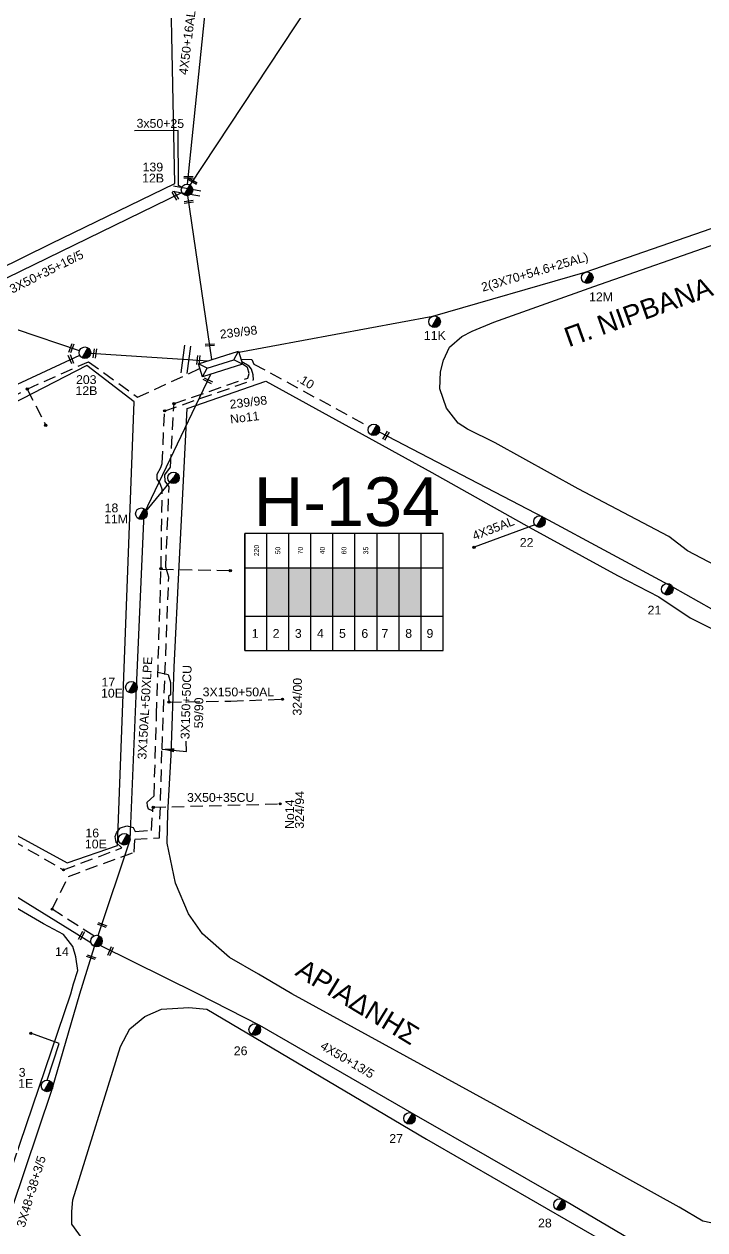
# Model space of a CAD drawing. Header units: millimetres. Extents: x 31 to 3826, y 22 to 1041.
# Drawn here: x 1641.4 to 1780.5, y 215.9 to 462.3 of the extents above; entities that cross this region are included whole.
import ezdxf
from ezdxf.enums import TextEntityAlignment as Align

# ---------------------------------------------------------------- set-up
doc = ezdxf.new("R2010")
doc.units = ezdxf.units.MM
doc.linetypes.add('DASHED', pattern=[19.05, 12.7, -6.35])
for name, color, linetype in [('Άγνωστα', 7, 'Continuous'), ('Ασφαλειοκιβώτια Χ.Τ 9 αναχωρήσεων', 7, 'Continuous'), ('Γυμνά εναέρια ΧΤ (3Φ)   3x50+35CU', 7, 'Continuous'), ('Γυμνά εναέρια ΧΤ (3Φ)   4x35AL', 7, 'Continuous'), ('Γυμνά εναέρια ΧΤ και ΦΟΠ (3Φ)   3x50+35+16CU', 7, 'Continuous'), ('Γυμνά εναέρια ΧΤ και ΦΟΠ (3Φ)   4x50+16AL', 7, 'Continuous'), ('Επιγραφές - Σχήματα', 7, 'Continuous'), ('Καλώδια ΧΤ   3x150+50AL', 7, 'DASHED'), ('Καλώδια ΧΤ   3x150+50CU', 7, 'DASHED'), ('Καλώδια ΧΤ   3x150AL+50XLPE', 7, 'DASHED'), ('Μηχανική τομή', 7, 'Continuous'), ('Στύλος ΦΜ', 7, 'Continuous'), ('Στύλος ΦΜ @ 1', 7, 'Continuous'), ('Συνδέσεις', 7, 'Continuous'), ('Συνεστραμμένα ΧΤ   3x70+54.6+25 AL', 7, 'SYN_LINE'), ('Τομή', 7, 'Continuous'), ('Υποσταθμός πόλεως', 7, 'Continuous'), ('Υπόβαθρο ΔΕΗ', 7, 'Continuous'), ('Υπόγεια Καλώδια Δικτύου ΧΤ   .10', 7, 'DASHED'), ('Υπόγεια Καλώδια Δικτύου ΧΤ   .15', 7, 'DASHED')]:
    doc.layers.add(name, color=color, linetype=linetype)
doc.styles.get("Standard").update_dxf_attribs({"font": 'arial.ttf'})
doc.linetypes.add('SYN_LINE', pattern='A,0.5,-0.0001,["/\\/\\/\\/",Standard,S=0.1,R=0,X=0,Y=-0.05],-0.25', length=0.7501)
doc.dimstyles.new('ISO-25', dxfattribs={"dimtxt": 2.5, "dimasz": 2.5, "dimexe": 1.25, "dimexo": 0.625, "dimtad": 1, "dimtxsty": 'Standard', "dimcen": 2.5, "dimadec": 0, "dimazin": 0, "dimtfac": 1, "dimtmove": 0, "dimatfit": 3, "dimfxl": 1, "dimarcsym": 0})

# ---------------------------------------------------------------- blocks, each defined once
blk = doc.blocks.new('ΥΠΑΡΧΩΝ ΤΣΙΜΕΝΤΕΝΙΟΣ ΣΤΥΛΟΣ')
at = {"layer": 'Στύλος ΦΜ'}
blk.add_hatch(color=7, dxfattribs=at).paths.add_polyline_path([(-1.29, -2.28, 0.574793), (2.62, 0, 0.268822), (1.3, 2.27)])
at = {"layer": 'Στύλος ΦΜ', "color": 7}
blk.add_line((-1.29, -2.28), (1.3, 2.27), dxfattribs=at)
blk.add_circle((0, 0), 2.62, dxfattribs=at)
at = {"layer": 'Στύλος ΦΜ', "flags": 4}
for tag, p in [('ΑΡΙΘΜΟΣ', (-4.68, 8.05)), ('ΤΥΠΟΣ', (-4.91, 3.03))]:
    blk.add_attdef(tag, p, '', height=4, dxfattribs=at)
blk = doc.blocks.new('_ΣΥΝΔΕΣΗ')
at = {"layer": 'Συνδέσεις', "linetype": 'SYN_LINE', "ltscale": 40}
blk.add_hatch(color=256, dxfattribs=at).paths.add_polyline_path([(0.5, -0.01, 1), (-0.5, -0.01, 1)])
at = {"layer": 'Συνδέσεις'}
blk.add_circle((0, -0.01), 0.5, dxfattribs=at)
blk = doc.blocks.new('ΑΣΦΑΛΕΙΟΚΙΒΩΤΙΟ ΥΠΟΣΤΑΘΜΟΥ 9 ΑΝΑΧΩΡΗΣΕΩΝ')
at = {"layer": 'Ασφαλειοκιβώτια Χ.Τ 9 αναχωρήσεων', "ltscale": 40}
for p, q in [((-23.8, 40.36), (24.02, 40.36)), ((-9.72, 40.36), (-9.72, -40.64)), ((9.94, 40.36), (9.94, -40.64)), ((-23.8, 31.36), (24.02, 31.36)), ((-23.8, 22.36), (24.02, 22.36)), ((-23.8, 13.36), (24.02, 13.36)), ((-23.8, 4.36), (24.02, 4.36)), ((-23.8, -4.64), (24.02, -4.64)), ((-23.8, -13.64), (24.02, -13.64)), ((-23.8, -22.64), (24.02, -22.64)), ((-23.8, -31.64), (24.02, -31.64))]:
    blk.add_line(p, q, dxfattribs=at)
at = {"layer": 'Ασφαλειοκιβώτια Χ.Τ 9 αναχωρήσεων'}
blk.add_lwpolyline([(-23.8, -40.64), (24.02, -40.64), (24.02, 40.36), (-23.8, 40.36)], close=True, dxfattribs=at)
for s, p in [('1', (-18.61, 37.57)), ('2', (-18.61, 29)), ('3', (-18.61, 19.93)), ('4', (-18.61, 10.91)), ('5', (-18.61, 1.89)), ('6', (-18.61, -7.24)), ('7', (-18.61, -15.48)), ('8', (-18.61, -25.17)), ('9', (-18.61, -33.86))]:
    blk.add_text(s, height=3.6, rotation=270, dxfattribs=at).set_placement(p)
at = {"layer": 'Ασφαλειοκιβώτια Χ.Τ 9 αναχωρήσεων', "ltscale": 40}
for tag, height, p in [('ΟΝΟΜΑ', 5, (-0.16, 44.31)), ('ΚΕΙΜΕΝΟ 1', 2, (17.06, 35.59)), ('ΚΕΙΜΕΝΟ 2', 2, (17.06, 26.88)), ('ΚΕΙΜΕΝΟ 3', 2, (17.06, 17.69)), ('ΚΕΙΜΕΝΟ 4', 2, (17.06, 8.71)), ('ΚΕΙΜΕΝΟ 5', 2, (17.06, -0.13)), ('ΚΕΙΜΕΝΟ 6', 2, (17.06, -9.05)), ('ΚΕΙΜΕΝΟ 7', 2, (17.06, -18.13)), ('ΚΕΙΜΕΝΟ 8', 2, (17.06, -26.85)), ('ΚΕΙΜΕΝΟ 9', 2, (17.06, -35.99)), ('ΣΧ', 2, (-0.1, -42.64))]:
    blk.add_attdef(tag, text='', height=height, dxfattribs=at).set_placement(p, align=Align.MIDDLE_CENTER)
blk = doc.blocks.new('ΤΟΜΗ')
at = {"layer": 'Τομή', "ltscale": 40}
for p, q in [((-5.68, 0), (5.68, 0)), ((5.68, -2.33), (-5.68, -2.33))]:
    blk.add_line(p, q, dxfattribs=at)
blk = doc.blocks.new('ΜΗΧΑΝΙΚΗ ΤΟΜΗ')
at = {"layer": 'Μηχανική τομή', "ltscale": 40}
for p, q in [((-1.89, 0.78), (1.89, 0.78)), ((1.89, 0), (-1.89, 0))]:
    blk.add_line(p, q, dxfattribs=at)
blk = doc.blocks.new('ΥΠΟΣΤΑΘΜΟΣ ΠΟΛΕΩΣ')
at = {"layer": 'Υποσταθμός πόλεως', "linetype": 'Continuous', "ltscale": 40}
blk.add_lwpolyline([(-8.57, 2.82), (8.57, 2.82), (8.57, -2.82), (-8.57, -2.82)], close=True, dxfattribs=at)
for points in [[(-5.75, 0), (-8.57, 2.82)], [(5.75, 0), (8.57, 2.82)], [(-8.57, -2.82), (-5.75, 0)], [(-5.75, 0), (5.75, 0)], [(8.57, -2.82), (5.75, 0)]]:
    blk.add_lwpolyline(points, dxfattribs=at)
at = {"layer": 'Υποσταθμός πόλεως', "linetype": 'SYN_LINE', "ltscale": 40, "flags": 1}
for tag, p in [('ΜΕΤΑΣΧΗΜΑΤΙΣΜΟΣ', (10.6, 2.39)), ('ΙΣΧΥΣ', (10.58, -0.41)), ('ΑΡΙΘΜΟΣ', (10.7, -3.13))]:
    blk.add_attdef(tag, p, '', height=1.8, dxfattribs=at)

msp = doc.modelspace()

# ---------------------------------------------------------------- hatches: boundary and pattern name
at = {"layer": 'Ασφαλειοκιβώτια Χ.Τ 9 αναχωρήσεων'}
for color, points in [(173, [(1695.52, 351.14), (1691.02, 351.14), (1691.02, 341.32), (1695.52, 341.32)]), (30, [(1700.02, 351.14), (1695.52, 351.14), (1695.52, 341.32), (1700.02, 341.32)]), (85, [(1704.52, 351.14), (1700.02, 351.14), (1700.02, 341.32), (1704.52, 341.32)]), (2, [(1709.02, 351.14), (1704.52, 351.14), (1704.52, 341.32), (1709.02, 341.32)]), (1, [(1713.52, 351.14), (1709.02, 351.14), (1709.02, 341.32), (1713.52, 341.32)]), (27, [(1718.03, 351.14), (1713.53, 351.14), (1713.53, 341.31), (1718.03, 341.31)]), (133, [(1722.52, 351.14), (1718.02, 351.14), (1718.02, 341.32), (1722.52, 341.32)])]:
    msp.add_hatch(color=color, dxfattribs=at).paths.add_polyline_path(points)

# ---------------------------------------------------------------- linework, layer by layer
at = {"layer": 'Άγνωστα', "color": 85}
msp.add_lwpolyline([(1673.65, 428.94), (1672.99, 429.28), (1672.9, 440.55), (1663.97, 440.46)], dxfattribs=at)
at = {"layer": 'Άγνωστα', "color": 27}
msp.add_lwpolyline([(1713.96, 378.93), (1747.58, 361.47), (1773.92, 347.29), (1803.09, 330.79), (1830.95, 315.74), (1876.27, 288.44)], dxfattribs=at)
at = {"layer": 'Άγνωστα', "color": 133, "linetype": 'DASHED', "ltscale": 0.2}
msp.add_lwpolyline([(1669.39, 350.9), (1683.54, 350.61)], dxfattribs=at)
at = {"layer": 'Άγνωστα', "color": 1, "linetype": 'SYN_LINE', "ltscale": 20}
msp.add_lwpolyline([(1636.41, 286.11), (1655.06, 274.63)], dxfattribs=at)
at = {"layer": 'Άγνωστα', "color": 30}
for points in [[(1633.46, 204.09), (1647.1, 244.43), (1652.79, 264.12), (1655.81, 273.79)], [(1779.79, 205.34), (1752.05, 221.71), (1721.11, 239.45), (1689.55, 257.61), (1676.9, 264.12), (1656.94, 273.99)]]:
    msp.add_lwpolyline(points, dxfattribs=at)
at = {"layer": 'Άγνωστα'}
msp.add_lwpolyline([(1646.16, 246.46), (1648.56, 253.93), (1642.78, 256.04)], dxfattribs=at)
at = {"layer": 'Γυμνά εναέρια ΧΤ (3Φ)   3x50+35CU', "color": 133, "linetype": 'DASHED', "ltscale": 0.2}
msp.add_lwpolyline([(1667.7, 301.52), (1667.8, 302.24), (1693.73, 302.95)], dxfattribs=at)
at = {"layer": 'Γυμνά εναέρια ΧΤ (3Φ)   4x35AL', "color": 27, "linetype": 'SYN_LINE', "ltscale": 10}
msp.add_lwpolyline([(1745.73, 359.97), (1733.35, 355.37)], dxfattribs=at)
at = {"layer": 'Γυμνά εναέρια ΧΤ και ΦΟΠ (3Φ)   3x50+35+16CU', "color": 85, "ltscale": 20}
msp.add_lwpolyline([(1626.89, 405.15), (1673.64, 427.89)], dxfattribs=at)
at = {"layer": 'Γυμνά εναέρια ΧΤ και ΦΟΠ (3Φ)   4x50+16AL', "color": 1, "ltscale": 20}
for points in [[(1675.35, 429.38), (1699.5, 465.97), (1716.79, 482.98)], [(1674.82, 429.57), (1679.41, 474.58)]]:
    msp.add_lwpolyline(points, dxfattribs=at)
at = {"layer": 'Γυμνά εναέρια ΧΤ και ΦΟΠ (3Φ)   4x50+16AL', "color": 85}
for points in [[(1679.76, 393.74), (1674.87, 427.24)], [(1652.72, 395.51), (1626.94, 404.26)], [(1543.5, 364.57), (1570.27, 360.58), (1583.6, 359.3), (1615.41, 377.23), (1652.77, 394.63)], [(1655.01, 395.05), (1679.03, 393.5)]]:
    msp.add_lwpolyline(points, dxfattribs=at)
at = {"layer": 'Καλώδια ΧΤ   3x150+50AL', "color": 133, "ltscale": 0.2}
msp.add_lwpolyline([(1668.75, 329.83), (1670.87, 329.34), (1671.33, 327.74), (1671.33, 325.21), (1670.89, 324.87), (1671, 323.73), (1683.67, 323.93), (1694.2, 324.32)], dxfattribs=at)
at = {"layer": 'Καλώδια ΧΤ   3x150+50CU', "color": 2, "ltscale": 0.2}
for points in [[(1527.87, 331.88), (1536.52, 336.3), (1543.47, 338.47), (1546.84, 338.19), (1568.76, 349.72), (1570.27, 350.66), (1582.32, 357.3), (1584.5, 356.99), (1585.53, 357.46), (1586.21, 357.95), (1586.74, 359.97), (1590.87, 362.39), (1607.51, 371.48), (1609, 370.85), (1624.86, 378.98), (1642.06, 387.7), (1654.57, 393.3), (1664.6, 386.02), (1677.34, 391.9)], [(1642.06, 387.7), (1645.84, 380.29)]]:
    msp.add_lwpolyline(points, dxfattribs=at)
at = {"layer": 'Καλώδια ΧΤ   3x150+50CU', "color": 1, "ltscale": 0.2}
msp.add_lwpolyline([(1655.63, 275.93), (1647.14, 281.41), (1650.47, 288.11), (1663.88, 293.05), (1664.04, 295.74), (1669.07, 295.99), (1669.59, 314.14), (1670.97, 349.24), (1670.34, 351.31), (1671.05, 367.74), (1670.22, 368.91), (1670.18, 370.14), (1671.33, 371.77), (1672.05, 384.72), (1687.12, 389.96), (1687.4, 390.87), (1687.04, 392.1), (1686.03, 392.81)], dxfattribs=at)
at = {"layer": 'Καλώδια ΧΤ   3x150AL+50XLPE', "color": 30, "linetype": 'Continuous', "ltscale": 0.2}
for points in [[(1656.55, 276.03), (1663.08, 295.56), (1664.36, 326.66), (1665.95, 362.3), (1679.59, 390.74)], [(1665.95, 362.3), (1671.95, 369.55)]]:
    msp.add_lwpolyline(points, dxfattribs=at)
at = {"layer": 'Συνεστραμμένα ΧΤ   3x70+54.6+25 AL', "color": 173, "ltscale": 20}
for p, q in [((1756.07, 411.57), (1783.59, 421.12)), ((1724.92, 402.58), (1756.07, 411.57)), ((1685.27, 395.24), (1724.92, 402.58)), ((1683.37, 394.89), (1683.42, 394.9))]:
    msp.add_line(p, q, dxfattribs=at)
at = {"layer": 'Υπόβαθρο ΔΕΗ'}
for points in [[(1670.35, 528.25), (1668.88, 614.42), (1663.13, 615.05), (1656.29, 606.16), (1640.78, 590.05), (1629.88, 580.96), (1612.78, 568.44), (1618.8, 528.25), (1635.68, 411.94), (1646.94, 417.45), (1672.21, 429.69), (1670.95, 493.55), (1670.35, 528.25)], [(1792.68, 346.39), (1776.95, 354.61), (1773.13, 357.54), (1754.63, 367.33), (1737.68, 376.69), (1732.02, 379.52), (1730.13, 380.71), (1727.69, 383.8), (1726.35, 387.77), (1726.49, 391.21), (1727.13, 393.6), (1728.36, 396.28), (1730.85, 398.41), (1732.96, 399.53), (1737.41, 401.37), (1757.82, 408.65), (1784.3, 417.9)], [(1696.1, 264.12), (1689.32, 268.12), (1683.4, 271.53), (1677.85, 276.38), (1675.02, 280.46), (1672.36, 286.75), (1670.65, 294.93), (1670.76, 301.11), (1671.45, 312.87), (1672.09, 330.87), (1673.11, 351.6), (1674.7, 383.74), (1690.78, 389.3), (1724.69, 370.65), (1744.62, 359.46), (1762.62, 349.61), (1771.09, 345.24), (1777.5, 340.92), (1789.85, 334.75)], [(1635.31, 218.13), (1650.98, 264.12), (1651.48, 266.12), (1652.36, 268.91), (1651.96, 271.64), (1651.4, 273.76), (1649.46, 276.26), (1645.36, 278.39), (1626.85, 289.16)], [(1785.64, 216.51), (1780.1, 217.65), (1775.28, 220.48), (1738.11, 241.06), (1696.1, 264.12)], [(1766.56, 200.5), (1671.93, 210.28), (1660, 211.43), (1657.25, 212.17), (1653.5, 213.8), (1651.19, 217.05), (1651.19, 219.61), (1651.37, 221.99), (1661.14, 253.32), (1663.02, 256.94), (1666.11, 259.47), (1669.52, 260.97), (1675.06, 261.29), (1678.78, 260.97), (1723.6, 234.4), (1769, 208.23), (1771.01, 206.98), (1771.82, 204.91), (1771.82, 202.66), (1770.51, 201.28), (1769.32, 200.41), (1766.56, 200.41)]]:
    msp.add_lwpolyline(points, dxfattribs=at)
msp.add_lwpolyline([(1570.27, 349.23), (1569.23, 348.52), (1567.18, 336.32), (1570.27, 334.57), (1650.21, 290.86), (1660.51, 294.4), (1663.92, 385.12), (1654.25, 392.55)], close=True, dxfattribs=at)
at = {"layer": 'Υπόγεια Καλώδια Δικτύου ΧΤ   .10', "color": 27, "ltscale": 0.2}
msp.add_lwpolyline([(1685.71, 393.82), (1687.97, 393.73), (1688.37, 392.82), (1711.89, 380.03)], dxfattribs=at)
at = {"layer": 'Υπόγεια Καλώδια Δικτύου ΧΤ   .15', "color": 133, "ltscale": 0.2}
msp.add_lwpolyline([(1625.7, 303.13), (1649.46, 289.45), (1661.4, 293.95), (1660.21, 295.03), (1660.02, 296.24), (1660.33, 297.16), (1661.13, 298), (1662.4, 298.43), (1663.71, 298.09), (1664.12, 297.28), (1667.44, 297.52), (1667.7, 301.52), (1666.82, 301.83), (1666.61, 302.49), (1666.55, 303.28), (1667.24, 303.86), (1667.97, 304.59), (1668.49, 321.19), (1669.4, 351.02), (1669.64, 367.27), (1669.13, 368.55), (1668.57, 369.31), (1668.57, 370.33), (1669.38, 371.65), (1669.6, 372.5), (1670.15, 383.26), (1688.31, 389.57), (1688.2, 390.62), (1687.85, 391.75), (1687.4, 392.36), (1685.88, 393.29)], dxfattribs=at)

# ---------------------------------------------------------------- block references
at = {"layer": 'Ασφαλειοκιβώτια Χ.Τ 9 αναχωρήσεων'}
ref = msp.add_blockref('ΑΣΦΑΛΕΙΟΚΙΒΩΤΙΟ ΥΠΟΣΤΑΘΜΟΥ 9 ΑΝΑΧΩΡΗΣΕΩΝ', (1706.7, 346.17), dxfattribs=dict(at, xscale=0.5, yscale=0.5, zscale=0.5, rotation=90))
ref.add_attrib('ΚΕΙΜΕΝΟ 2', '50', dxfattribs={"ltscale": 40, "height": 1, "rotation": 90}).set_placement((1693.26, 354.71), align=Align.MIDDLE_CENTER)
ref.add_attrib('ΚΕΙΜΕΝΟ 1', '220', dxfattribs={"ltscale": 40, "height": 1, "rotation": 90}).set_placement((1688.91, 354.71), align=Align.MIDDLE_CENTER)
ref.add_attrib('ΚΕΙΜΕΝΟ 3', '70', dxfattribs={"ltscale": 40, "height": 1, "rotation": 90}).set_placement((1697.86, 354.71), align=Align.MIDDLE_CENTER)
ref.add_attrib('ΚΕΙΜΕΝΟ 4', '40', dxfattribs={"ltscale": 40, "height": 1, "rotation": 90}).set_placement((1702.35, 354.71), align=Align.MIDDLE_CENTER)
ref.add_attrib('ΚΕΙΜΕΝΟ 5', '60', dxfattribs={"ltscale": 40, "height": 1, "rotation": 90}).set_placement((1706.77, 354.71), align=Align.MIDDLE_CENTER)
ref.add_attrib('ΚΕΙΜΕΝΟ 6', '35', dxfattribs={"ltscale": 40, "height": 1, "rotation": 90}).set_placement((1711.23, 354.71), align=Align.MIDDLE_CENTER)
at = {"layer": 'Μηχανική τομή'}
for p, xscale, yscale, zscale, rotation in [((1674.98, 431.16), 0.4999999999998442, 0.4999999999998442, 0.4999999999998442, 179.7898807591451), ((1675.99, 430.35), 0.4999999999998263, 0.4999999999998263, 0.4999999999998263, 149.8614058372019), ((1672.49, 427.33), 0.5000000000000663, 0.5000000000000663, 0.5000000000000663, 118.8489632960648), ((1675.03, 426.17), 0.4999999999998484, 0.4999999999998484, 0.4999999999998484, 187.6739450310529), ((1650.88, 396.13), 0.4999999999998265, 0.4999999999998265, 0.4999999999998265, 247.7230473379876), ((1679.36, 396.93), 0.499999999999849, 0.499999999999849, 0.499999999999849, 182.4583964121117), ((1650.8, 393.71), 0.4999999999997969, 0.4999999999997969, 0.4999999999997969, 292.2165153584927), ((1655.67, 395.01), 0.4999999999998286, 0.4999999999998286, 0.4999999999998286, 262.7343073936376), ((1676.82, 393.64), 0.4999999999999015, 0.4999999999999015, 0.4999999999999015, 263.7662707699416), ((1679.04, 389.58), 0.4999999999999335, 0.4999999999999335, 0.4999999999999335, 152.962448248862), ((1715.18, 378.3), 0.4999999999998166, 0.4999999999998166, 0.4999999999998166, 239.9764060827773), ((1657.4, 278.35), 0.4999999999998205, 0.4999999999998205, 0.4999999999998205, 159.7007329644455), ((1652.97, 276.1), 0.4999999999998497, 0.4999999999998497, 0.4999999999998497, 242.103470305092), ((1658.88, 272.89), 0.4999999999998564, 0.4999999999998564, 0.4999999999998564, 246.7869490532483), ((1655.19, 271.79), 0.4999999999999122, 0.4999999999999122, 0.4999999999999122, 160.2558310995941)]:
    msp.add_blockref('ΜΗΧΑΝΙΚΗ ΤΟΜΗ', p, dxfattribs=dict(at, xscale=xscale, yscale=yscale, zscale=zscale, rotation=rotation))
at = {"layer": 'Στύλος ΦΜ @ 1', "ltscale": 40}
ref = msp.add_blockref('ΥΠΑΡΧΩΝ ΤΣΙΜΕΝΤΕΝΙΟΣ ΣΤΥΛΟΣ', (1674.7, 428.4), dxfattribs=dict(at, xscale=0.4499999999998181, yscale=0.4499999999998181, zscale=0.4499999999998181))
ref.add_attrib('ΤΥΠΟΣ', '12B', (1665.53, 429.92), dxfattribs={"layer": 'Στύλος ΦΜ', "height": 1.8, "flags": 4})
ref.add_attrib('ΑΡΙΘΜΟΣ', '139', (1665.63, 432.18), dxfattribs={"layer": 'Στύλος ΦΜ', "height": 1.8, "flags": 4})
ref = msp.add_blockref('ΥΠΑΡΧΩΝ ΤΣΙΜΕΝΤΕΝΙΟΣ ΣΤΥΛΟΣ', (1756.48, 410.47), dxfattribs=dict(at, xscale=0.4499999999998181, yscale=0.4499999999998181, zscale=0.4499999999998181))
ref.add_attrib('ΤΥΠΟΣ', '12M', (1756.84, 405.65), dxfattribs={"layer": 'Στύλος ΦΜ', "height": 1.8, "flags": 4})
ref = msp.add_blockref('ΥΠΑΡΧΩΝ ΤΣΙΜΕΝΤΕΝΙΟΣ ΣΤΥΛΟΣ', (1725.28, 401.46), dxfattribs=dict(at, xscale=0.4499999999998181, yscale=0.4499999999998181, zscale=0.4499999999998181))
ref.add_attrib('ΤΥΠΟΣ', '11K', (1723.08, 397.76), dxfattribs={"layer": 'Στύλος ΦΜ', "height": 1.8, "flags": 4})
ref = msp.add_blockref('ΥΠΑΡΧΩΝ ΤΣΙΜΕΝΤΕΝΙΟΣ ΣΤΥΛΟΣ', (1653.84, 395.13), dxfattribs=dict(at, xscale=0.4499999999998181, yscale=0.4499999999998181, zscale=0.4499999999998181))
ref.add_attrib('ΤΥΠΟΣ', '12B', (1651.91, 386.47), dxfattribs={"layer": 'Στύλος ΦΜ', "height": 1.8, "flags": 4})
ref.add_attrib('ΑΡΙΘΜΟΣ', '203', (1652.02, 388.73), dxfattribs={"layer": 'Στύλος ΦΜ', "height": 1.8, "flags": 4})
at = {"layer": 'Στύλος ΦΜ @ 1', "ltscale": 40, "xscale": 0.4499999999998181, "yscale": 0.4499999999998181, "zscale": 0.4499999999998181}
for p in [(1712.87, 379.37), (1671.95, 369.55)]:
    msp.add_blockref('ΥΠΑΡΧΩΝ ΤΣΙΜΕΝΤΕΝΙΟΣ ΣΤΥΛΟΣ', p, dxfattribs=at)
at = {"layer": 'Στύλος ΦΜ @ 1', "ltscale": 40}
ref = msp.add_blockref('ΥΠΑΡΧΩΝ ΤΣΙΜΕΝΤΕΝΙΟΣ ΣΤΥΛΟΣ', (1665.38, 362.23), dxfattribs=dict(at, xscale=0.4499999999998181, yscale=0.4499999999998181, zscale=0.4499999999998181))
ref.add_attrib('ΤΥΠΟΣ', '11M', (1657.76, 360.25), dxfattribs={"layer": 'Στύλος ΦΜ', "height": 1.8, "flags": 4})
ref.add_attrib('ΑΡΙΘΜΟΣ', '18', (1657.87, 362.51), dxfattribs={"layer": 'Στύλος ΦΜ', "height": 1.8, "flags": 4})
ref = msp.add_blockref('ΥΠΑΡΧΩΝ ΤΣΙΜΕΝΤΕΝΙΟΣ ΣΤΥΛΟΣ', (1746.71, 360.62), dxfattribs=dict(at, xscale=0.4499999999998181, yscale=0.4499999999998181, zscale=0.4499999999998181))
ref.add_attrib('ΑΡΙΘΜΟΣ', '22', (1742.69, 355.46), dxfattribs={"layer": 'Στύλος ΦΜ', "height": 1.8, "flags": 4})
ref = msp.add_blockref('ΥΠΑΡΧΩΝ ΤΣΙΜΕΝΤΕΝΙΟΣ ΣΤΥΛΟΣ', (1772.82, 346.79), dxfattribs=dict(at, xscale=0.4499999999998181, yscale=0.4499999999998181, zscale=0.4499999999998181))
ref.add_attrib('ΑΡΙΘΜΟΣ', '21', (1768.8, 341.63), dxfattribs={"layer": 'Στύλος ΦΜ', "height": 1.8, "flags": 4})
ref = msp.add_blockref('ΥΠΑΡΧΩΝ ΤΣΙΜΕΝΤΕΝΙΟΣ ΣΤΥΛΟΣ', (1663.33, 326.76), dxfattribs=dict(at, xscale=0.4499999999998181, yscale=0.4499999999998181, zscale=0.4499999999998181))
ref.add_attrib('ΤΥΠΟΣ', '10E', (1657.13, 324.66), dxfattribs={"layer": 'Στύλος ΦΜ', "height": 1.8, "flags": 4})
ref.add_attrib('ΑΡΙΘΜΟΣ', '17', (1657.24, 326.92), dxfattribs={"layer": 'Στύλος ΦΜ', "height": 1.8, "flags": 4})
ref = msp.add_blockref('ΥΠΑΡΧΩΝ ΤΣΙΜΕΝΤΕΝΙΟΣ ΣΤΥΛΟΣ', (1661.88, 295.7), dxfattribs=dict(at, xscale=0.4499999999998181, yscale=0.4499999999998181, zscale=0.4499999999998181))
ref.add_attrib('ΤΥΠΟΣ', '10E', (1653.84, 293.82), dxfattribs={"layer": 'Στύλος ΦΜ', "height": 1.8, "flags": 4})
ref.add_attrib('ΑΡΙΘΜΟΣ', '16', (1653.94, 296.08), dxfattribs={"layer": 'Στύλος ΦΜ', "height": 1.8, "flags": 4})
ref = msp.add_blockref('ΥΠΑΡΧΩΝ ΤΣΙΜΕΝΤΕΝΙΟΣ ΣΤΥΛΟΣ', (1656.2, 274.9), dxfattribs=dict(at, xscale=0.4499999999998181, yscale=0.4499999999998181, zscale=0.4499999999998181))
ref.add_attrib('ΑΡΙΘΜΟΣ', '14', (1647.74, 271.82), dxfattribs={"layer": 'Στύλος ΦΜ', "height": 1.8, "flags": 4})
ref = msp.add_blockref('ΥΠΑΡΧΩΝ ΤΣΙΜΕΝΤΕΝΙΟΣ ΣΤΥΛΟΣ', (1688.54, 256.8), dxfattribs=dict(at, xscale=0.4499999999998181, yscale=0.4499999999998181, zscale=0.4499999999998181))
ref.add_attrib('ΤΥΠΟΣ', '26', (1684.26, 251.57), dxfattribs={"layer": 'Στύλος ΦΜ', "height": 1.8, "flags": 4})
ref = msp.add_blockref('ΥΠΑΡΧΩΝ ΤΣΙΜΕΝΤΕΝΙΟΣ ΣΤΥΛΟΣ', (1646.1, 245.29), dxfattribs=dict(at, xscale=0.4499999999998181, yscale=0.4499999999998181, zscale=0.4499999999998181))
ref.add_attrib('ΤΥΠΟΣ', '11E', (1638.82, 244.9), dxfattribs={"layer": 'Στύλος ΦΜ', "height": 1.8, "flags": 4})
ref.add_attrib('ΑΡΙΘΜΟΣ', '13', (1638.92, 247.16), dxfattribs={"layer": 'Στύλος ΦΜ', "height": 1.8, "flags": 4})
ref = msp.add_blockref('ΥΠΑΡΧΩΝ ΤΣΙΜΕΝΤΕΝΙΟΣ ΣΤΥΛΟΣ', (1720.15, 238.65), dxfattribs=dict(at, xscale=0.4499999999998181, yscale=0.4499999999998181, zscale=0.4499999999998181))
ref.add_attrib('ΤΥΠΟΣ', '27', (1716.02, 233.63), dxfattribs={"layer": 'Στύλος ΦΜ', "height": 1.8, "flags": 4})
ref = msp.add_blockref('ΥΠΑΡΧΩΝ ΤΣΙΜΕΝΤΕΝΙΟΣ ΣΤΥΛΟΣ', (1750.8, 221.03), dxfattribs=dict(at, xscale=0.4499999999998181, yscale=0.4499999999998181, zscale=0.4499999999998181))
ref.add_attrib('ΤΥΠΟΣ', '28', (1746.42, 216.37), dxfattribs={"layer": 'Στύλος ΦΜ', "height": 1.8, "flags": 4})
at = {"layer": 'Συνδέσεις', "xscale": 0.4499999999998181, "yscale": 0.4499999999998181, "zscale": 0.4499999999998181}
for p in [(1642.06, 387.7), (1672.05, 384.72), (1670.15, 383.26), (1645.84, 380.29), (1733.35, 355.37), (1669.4, 351.02), (1683.54, 350.61), (1671, 323.73), (1694.2, 324.32), (1693.73, 302.95), (1667.81, 302.24), (1649.46, 289.45), (1647.14, 281.41), (1642.78, 256.04)]:
    msp.add_blockref('_ΣΥΝΔΕΣΗ', p, dxfattribs=at)
at = {"layer": 'Τομή'}
for p, xscale, yscale, zscale, rotation in [((1674.52, 427.59), 0.5000000000003428, 0.5000000000003428, 0.5000000000003428, 169.870677309144), ((1673.89, 393.83), 0.5000000000003021, 0.5000000000003021, 0.5000000000003021, 82.80860477984926)]:
    msp.add_blockref('ΤΟΜΗ', p, dxfattribs=dict(at, xscale=xscale, yscale=yscale, zscale=zscale, rotation=rotation))
at = {"layer": 'Υποσταθμός πόλεως', "xscale": 0.4999999999999864, "yscale": 0.4999999999999864, "zscale": 0.4999999999999864, "rotation": 17.44313751146569}
msp.add_blockref('ΥΠΟΣΤΑΘΜΟΣ ΠΟΛΕΩΣ', (1681.54, 392.83), dxfattribs=at)

# ---------------------------------------------------------------- texts
at = {"layer": 'Άγνωστα', "insert": (1664.4, 442.92), "char_height": 1.8, "width": 10.1428, "attachment_point": 1, "rotation": 359.6104}
msp.add_mtext('3x50+25', dxfattribs=at)
at = {"layer": 'Άγνωστα', "color": 7, "char_height": 1.8, "width": 168.3718, "attachment_point": 1}
for s, insert, rotation in [('4X50+13/5', (1702.69, 254.53), 329.2392), ('3X48+38+3/5', (1639.8, 216.76), 73.1486)]:
    msp.add_mtext(s, dxfattribs=dict(at, insert=insert, rotation=rotation))
at = {"layer": 'Γυμνά εναέρια ΧΤ (3Φ)   3x50+35CU', "color": 7, "insert": (1674.7, 305.14), "char_height": 1.8, "width": 168.3718, "attachment_point": 1}
msp.add_mtext('3X50+35CU', dxfattribs=at)
at = {"layer": 'Γυμνά εναέρια ΧΤ (3Φ)   4x35AL', "color": 7, "insert": (1732.77, 358.44), "char_height": 1.8, "width": 168.3718, "attachment_point": 1, "rotation": 21.1647}
msp.add_mtext('4X35AL', dxfattribs=at)
at = {"layer": 'Γυμνά εναέρια ΧΤ και ΦΟΠ (3Φ)   3x50+35+16CU', "color": 7, "insert": (1638.21, 408.81), "char_height": 1.8, "width": 168.3718, "attachment_point": 1, "rotation": 26.6297}
msp.add_mtext('3X50+35+16/5', dxfattribs=at)
at = {"layer": 'Γυμνά εναέρια ΧΤ και ΦΟΠ (3Φ)   4x50+16AL', "color": 7, "insert": (1673.01, 452.06), "char_height": 1.8, "width": 168.3718, "attachment_point": 1, "rotation": 82.7795}
msp.add_mtext('4X50+16AL', dxfattribs=at)
at = {"layer": 'Επιγραφές - Σχήματα', "attachment_point": 1}
for s, insert, char_height, width, rotation in [('Π. ΝΙΡΒΑΝΑ', (1751.32, 399.99), 4, 157.7424, 19.7754), ('239/98', (1681.3, 399.78), 1.8, 10.1428, 6.8234), ('239/98', (1683.31, 385.46), 1.8, 10.1428, 6.8234), ('No11', (1683.39, 382.44), 1.8, 10.1428, 6.8234), ('324/00', (1696.29, 320.99), 1.8, 10.1428, 89.3511), ('59/90', (1676.16, 318.39), 1.8, 10.1428, 89.3511), ('No14', (1694.73, 297.82), 1.8, 10.1428, 89.3511), ('324/94', (1696.75, 297.87), 1.8, 10.1428, 89.3511), ('ΑΡΙΑΔΝΗΣ', (1698.65, 271.47), 4, 157.7424, 328.6647)]:
    msp.add_mtext(s, dxfattribs=dict(at, insert=insert, char_height=char_height, width=width, rotation=rotation))
at = {"layer": 'Επιγραφές - Σχήματα', "insert": (1688.36, 369.69), "char_height": 10, "width": 103.4348, "attachment_point": 1}
msp.add_mtext('Η-134', dxfattribs=at)
at = {"layer": 'Καλώδια ΧΤ   3x150+50AL', "color": 7, "insert": (1677.89, 326.7), "char_height": 1.8, "width": 168.3718, "attachment_point": 1}
msp.add_mtext('3X150+50AL', dxfattribs=at)
at = {"layer": 'Καλώδια ΧΤ   3x150+50CU', "color": 7, "insert": (1673.38, 316.17), "char_height": 1.8, "width": 168.3718, "attachment_point": 1, "rotation": 88.2354}
msp.add_mtext('3X150+50CU', dxfattribs=at)
at = {"layer": 'Καλώδια ΧΤ   3x150AL+50XLPE', "color": 7, "insert": (1666.11, 322.52), "char_height": 1.8, "width": 27.8484, "attachment_point": 5, "rotation": 86.5732}
msp.add_mtext('3X150AL+50XLPE', dxfattribs=at)
at = {"layer": 'Συνεστραμμένα ΧΤ   3x70+54.6+25 AL', "color": 7}
msp.add_text('2(3X70+54.6+25AL)', height=1.8, rotation=16.364, dxfattribs=at).set_placement((1735.12, 407.59))
at = {"layer": 'Υπόγεια Καλώδια Δικτύου ΧΤ   .10', "color": 7, "insert": (1697.93, 390.95), "char_height": 1.8, "width": 168.3718, "attachment_point": 1, "rotation": 328.5924}
msp.add_mtext('.10', dxfattribs=at)

# ---------------------------------------------------------------- leaders
at = {"layer": 'Επιγραφές - Σχήματα'}
msp.add_leader([(1669.59, 314.14), (1674.61, 313.62), (1674.54, 315.71)], dimstyle='ISO-25', override={"dimgap": 0.625, "dimtad": 0}, dxfattribs=at)

doc.saveas('drawing.dxf')
